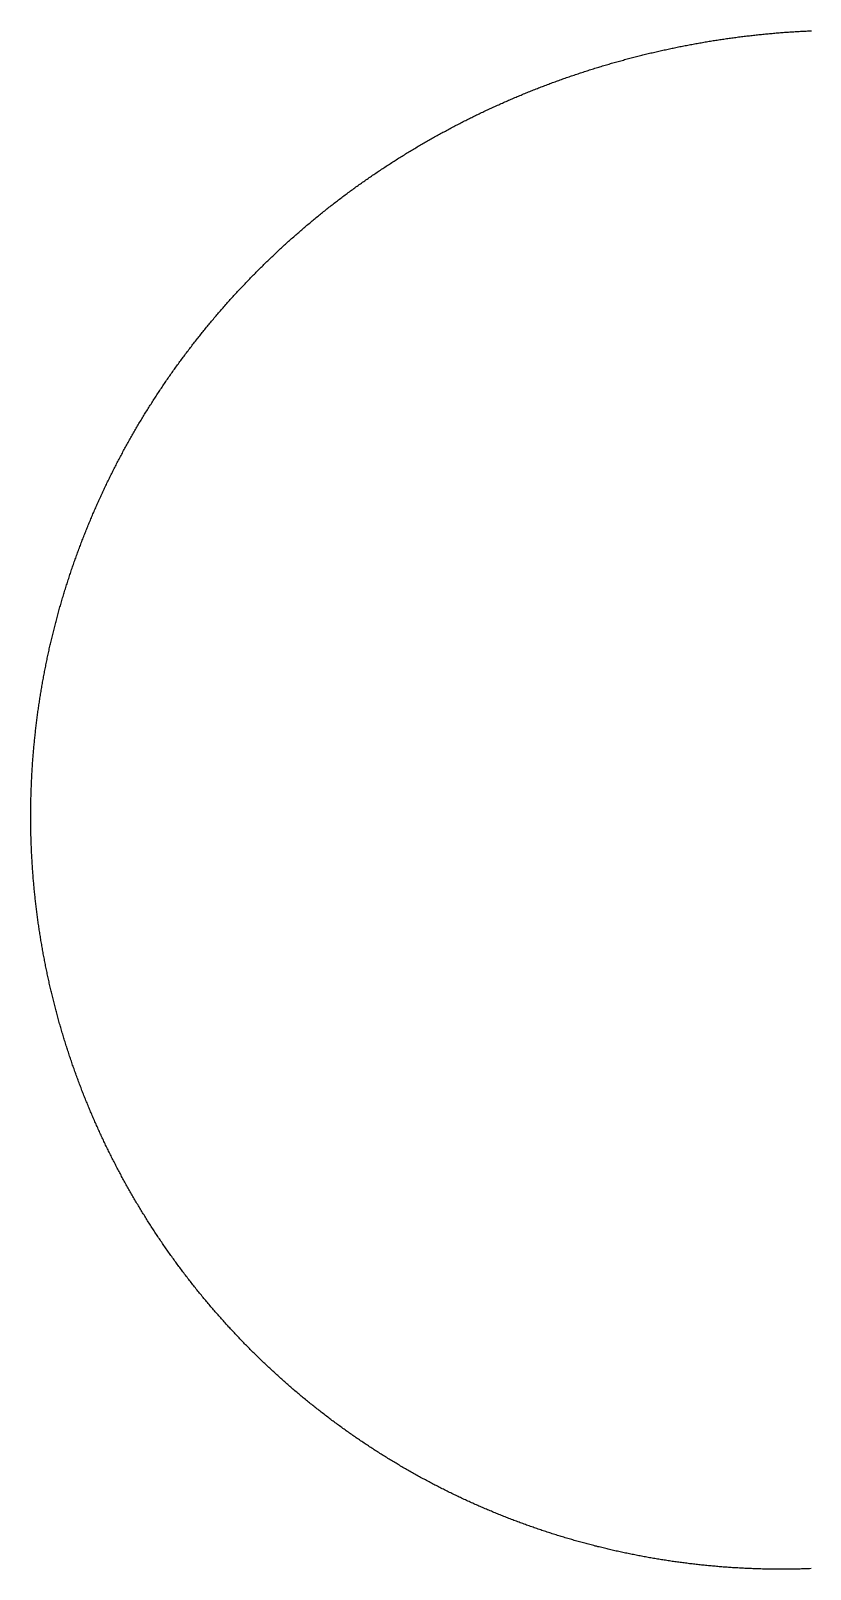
# Model space of a CAD drawing. Header units: metres. Extents: x -292 to 250, y -283 to 251.
# Drawn here: x -292 to -21, y -283 to 251 of the extents above; entities that cross this region are included whole.
import ezdxf

# ---------------------------------------------------------------- set-up
doc = ezdxf.new("R2010")
doc.units = ezdxf.units.M

msp = doc.modelspace()

# ---------------------------------------------------------------- linework, layer by layer
msp.add_lwpolyline([(-20.72, -283.04), (-21.19, -283.06), (-21.66, -283.07), (-22.13, -283.09), (-22.6, -283.1), (-23.06, -283.12), (-23.53, -283.13), (-24, -283.15), (-24.47, -283.16), (-24.94, -283.17), (-25.41, -283.18), (-25.88, -283.19), (-26.35, -283.2), (-26.82, -283.2), (-27.29, -283.21), (-27.76, -283.22), (-28.23, -283.22), (-28.7, -283.23), (-29.17, -283.23), (-29.64, -283.23), (-30.1, -283.24), (-30.57, -283.24), (-31.04, -283.24), (-31.51, -283.24), (-31.98, -283.24), (-32.45, -283.23), (-32.92, -283.23), (-33.39, -283.23), (-33.86, -283.22), (-34.33, -283.22), (-34.8, -283.21), (-35.27, -283.2), (-35.74, -283.2), (-36.21, -283.19), (-36.68, -283.18), (-37.15, -283.17), (-37.61, -283.16), (-38.08, -283.14), (-38.55, -283.13), (-39.02, -283.12), (-39.49, -283.1), (-39.96, -283.09), (-40.43, -283.07), (-40.9, -283.05), (-41.37, -283.04), (-41.84, -283.02), (-42.31, -283), (-42.77, -282.98), (-43.24, -282.96), (-43.71, -282.93), (-44.18, -282.91), (-44.65, -282.89), (-45.12, -282.86), (-45.59, -282.84), (-46.06, -282.81), (-46.52, -282.78), (-46.99, -282.76), (-47.46, -282.73), (-47.93, -282.7), (-48.4, -282.67), (-48.87, -282.63), (-49.34, -282.6), (-49.8, -282.57), (-50.27, -282.54), (-50.74, -282.5), (-51.21, -282.47), (-51.68, -282.43), (-52.14, -282.39), (-52.61, -282.35), (-53.08, -282.32), (-53.55, -282.28), (-54.02, -282.23), (-54.48, -282.19), (-54.95, -282.15), (-55.42, -282.11), (-55.89, -282.06), (-56.35, -282.02), (-56.82, -281.97), (-57.29, -281.93), (-57.75, -281.88), (-58.22, -281.83), (-58.69, -281.78), (-59.15, -281.73), (-59.62, -281.68), (-60.09, -281.63), (-60.55, -281.58), (-61.02, -281.53), (-61.49, -281.47), (-61.95, -281.42), (-62.42, -281.36), (-62.88, -281.31), (-63.35, -281.25), (-63.82, -281.19), (-64.28, -281.13), (-64.75, -281.07), (-65.21, -281.01), (-65.68, -280.95), (-66.14, -280.89), (-66.61, -280.82), (-67.07, -280.76), (-67.54, -280.7), (-68, -280.63), (-68.47, -280.56), (-68.93, -280.5), (-69.4, -280.43), (-69.86, -280.36), (-70.33, -280.29), (-70.79, -280.22), (-71.25, -280.15), (-71.72, -280.08), (-72.18, -280), (-72.65, -279.93), (-73.11, -279.85), (-73.57, -279.78), (-74.04, -279.7), (-74.5, -279.62), (-74.96, -279.55), (-75.42, -279.47), (-75.89, -279.39), (-76.35, -279.31), (-76.81, -279.23), (-77.27, -279.14), (-77.74, -279.06), (-78.2, -278.98), (-78.66, -278.89), (-79.12, -278.81), (-79.58, -278.72), (-80.04, -278.63), (-80.5, -278.55), (-80.97, -278.46), (-81.43, -278.37), (-81.89, -278.28), (-82.35, -278.18), (-82.81, -278.09), (-83.27, -278), (-83.73, -277.91), (-84.19, -277.81), (-84.65, -277.72), (-85.11, -277.62), (-85.57, -277.52), (-86.02, -277.42), (-86.48, -277.33), (-86.94, -277.23), (-87.4, -277.13), (-87.86, -277.02), (-88.32, -276.92), (-88.77, -276.82), (-89.23, -276.72), (-89.69, -276.61), (-90.15, -276.51), (-90.61, -276.4), (-91.06, -276.29), (-91.52, -276.18), (-91.98, -276.08), (-92.43, -275.97), (-92.89, -275.86), (-93.34, -275.74), (-93.8, -275.63), (-94.26, -275.52), (-94.71, -275.41), (-95.17, -275.29), (-95.62, -275.18), (-96.08, -275.06), (-96.53, -274.94), (-96.99, -274.83), (-97.44, -274.71), (-97.89, -274.59), (-98.35, -274.47), (-98.8, -274.35), (-99.25, -274.22), (-99.71, -274.1), (-100.16, -273.98), (-100.61, -273.85), (-101.07, -273.73), (-101.52, -273.6), (-101.97, -273.48), (-102.42, -273.35), (-102.87, -273.22), (-103.32, -273.09), (-103.78, -272.96), (-104.23, -272.83), (-104.68, -272.7), (-105.13, -272.57), (-105.58, -272.43), (-106.03, -272.3), (-106.48, -272.16), (-106.93, -272.03), (-107.37, -271.89), (-107.82, -271.75), (-108.27, -271.62), (-108.72, -271.48), (-109.17, -271.34), (-109.62, -271.2), (-110.06, -271.06), (-110.51, -270.91), (-110.96, -270.77), (-111.41, -270.63), (-111.85, -270.48), (-112.3, -270.34), (-112.74, -270.19), (-113.19, -270.04), (-113.64, -269.9), (-114.08, -269.75), (-114.53, -269.6), (-114.97, -269.45), (-115.42, -269.3), (-115.86, -269.15), (-116.3, -268.99), (-116.75, -268.84), (-117.19, -268.69), (-117.63, -268.53), (-118.08, -268.38), (-118.52, -268.22), (-118.96, -268.06), (-119.4, -267.9), (-119.85, -267.74), (-120.29, -267.58), (-120.73, -267.42), (-121.17, -267.26), (-121.61, -267.1), (-122.05, -266.94), (-122.49, -266.77), (-122.93, -266.61), (-123.37, -266.44), (-123.81, -266.28), (-124.25, -266.11), (-124.68, -265.94), (-125.12, -265.77), (-125.56, -265.61), (-126, -265.44), (-126.44, -265.26), (-126.87, -265.09), (-127.31, -264.92), (-127.74, -264.75), (-128.18, -264.57), (-128.62, -264.4), (-129.05, -264.22), (-129.49, -264.05), (-129.92, -263.87), (-130.36, -263.69), (-130.79, -263.51), (-131.22, -263.33), (-131.66, -263.15), (-132.09, -262.97), (-132.52, -262.79), (-132.96, -262.61), (-133.39, -262.42), (-133.82, -262.24), (-134.25, -262.05), (-134.68, -261.87), (-135.11, -261.68), (-135.54, -261.49), (-135.97, -261.31), (-136.4, -261.12), (-136.83, -260.93), (-137.26, -260.74), (-137.69, -260.54), (-138.12, -260.35), (-138.55, -260.16), (-138.97, -259.97), (-139.4, -259.77), (-139.83, -259.58), (-140.25, -259.38), (-140.68, -259.18), (-141.11, -258.99), (-141.53, -258.79), (-141.96, -258.59), (-142.38, -258.39), (-142.81, -258.19), (-143.23, -257.99), (-143.65, -257.78), (-144.08, -257.58), (-144.5, -257.38), (-144.92, -257.17), (-145.34, -256.97), (-145.77, -256.76), (-146.19, -256.56), (-146.61, -256.35), (-147.03, -256.14), (-147.45, -255.93), (-147.87, -255.72), (-148.29, -255.51), (-148.71, -255.3), (-149.13, -255.09), (-149.55, -254.88), (-149.96, -254.66), (-150.38, -254.45), (-150.8, -254.23), (-151.22, -254.02), (-151.63, -253.8), (-152.05, -253.58), (-152.46, -253.36), (-152.88, -253.15), (-153.29, -252.93), (-153.71, -252.71), (-154.12, -252.48), (-154.54, -252.26), (-154.95, -252.04), (-155.36, -251.82), (-155.77, -251.59), (-156.19, -251.37), (-156.6, -251.14), (-157.01, -250.92), (-157.42, -250.69), (-157.83, -250.46), (-158.24, -250.23), (-158.65, -250), (-159.06, -249.77), (-159.47, -249.54), (-159.88, -249.31), (-160.28, -249.08), (-160.69, -248.84), (-161.1, -248.61), (-161.5, -248.38), (-161.91, -248.14), (-162.32, -247.9), (-162.72, -247.67), (-163.13, -247.43), (-163.53, -247.19), (-163.94, -246.95), (-164.34, -246.71), (-164.74, -246.47), (-165.14, -246.23), (-165.55, -245.99), (-165.95, -245.75), (-166.35, -245.5), (-166.75, -245.26), (-167.15, -245.01), (-167.55, -244.77), (-167.95, -244.52), (-168.35, -244.28), (-168.75, -244.03), (-169.15, -243.78), (-169.55, -243.53), (-169.94, -243.28), (-170.34, -243.03), (-170.74, -242.78), (-171.13, -242.53), (-171.53, -242.27), (-171.92, -242.02), (-172.32, -241.77), (-172.71, -241.51), (-173.11, -241.26), (-173.5, -241), (-173.89, -240.74), (-174.28, -240.48), (-174.68, -240.23), (-175.07, -239.97), (-175.46, -239.71), (-175.85, -239.45), (-176.24, -239.19), (-176.63, -238.92), (-177.02, -238.66), (-177.41, -238.4), (-177.79, -238.13), (-178.18, -237.87), (-178.57, -237.6), (-178.95, -237.34), (-179.34, -237.07), (-179.73, -236.8), (-180.11, -236.53), (-180.5, -236.26), (-180.88, -236), (-181.26, -235.72), (-181.65, -235.45), (-182.03, -235.18), (-182.41, -234.91), (-182.79, -234.64), (-183.18, -234.36), (-183.56, -234.09), (-183.94, -233.81), (-184.32, -233.54), (-184.7, -233.26), (-185.07, -232.98), (-185.45, -232.7), (-185.83, -232.43), (-186.21, -232.15), (-186.58, -231.87), (-186.96, -231.59), (-187.34, -231.3), (-187.71, -231.02), (-188.09, -230.74), (-188.46, -230.46), (-188.83, -230.17), (-189.21, -229.89), (-189.58, -229.6), (-189.95, -229.32), (-190.32, -229.03), (-190.69, -228.74), (-191.06, -228.45), (-191.43, -228.16), (-191.8, -227.87), (-192.17, -227.58), (-192.54, -227.29), (-192.91, -227), (-193.28, -226.71), (-193.64, -226.42), (-194.01, -226.12), (-194.38, -225.83), (-194.74, -225.53), (-195.11, -225.24), (-195.47, -224.94), (-195.83, -224.65), (-196.2, -224.35), (-196.56, -224.05), (-196.92, -223.75), (-197.28, -223.45), (-197.64, -223.15), (-198, -222.85), (-198.36, -222.55), (-198.72, -222.25), (-199.08, -221.94), (-199.44, -221.64), (-199.8, -221.34), (-200.15, -221.03), (-200.51, -220.73), (-200.87, -220.42), (-201.22, -220.11), (-201.58, -219.81), (-201.93, -219.5), (-202.28, -219.19), (-202.64, -218.88), (-202.99, -218.57), (-203.34, -218.26), (-203.69, -217.95), (-204.04, -217.64), (-204.4, -217.32), (-204.74, -217.01), (-205.09, -216.7), (-205.44, -216.38), (-205.79, -216.07), (-206.14, -215.75), (-206.49, -215.44), (-206.83, -215.12), (-207.18, -214.8), (-207.52, -214.48), (-207.87, -214.17), (-208.21, -213.85), (-208.55, -213.53), (-208.9, -213.21), (-209.24, -212.88), (-209.58, -212.56), (-209.92, -212.24), (-210.26, -211.92), (-210.6, -211.59), (-210.94, -211.27), (-211.28, -210.94), (-211.62, -210.62), (-211.96, -210.29), (-212.29, -209.97), (-212.63, -209.64), (-212.97, -209.31), (-213.3, -208.98), (-213.64, -208.65), (-213.97, -208.32), (-214.3, -207.99), (-214.64, -207.66), (-214.97, -207.33), (-215.3, -207), (-215.63, -206.67), (-215.96, -206.33), (-216.29, -206), (-216.62, -205.66), (-216.95, -205.33), (-217.28, -204.99), (-217.61, -204.66), (-217.93, -204.32), (-218.26, -203.98), (-218.58, -203.64), (-218.91, -203.31), (-219.23, -202.97), (-219.56, -202.63), (-219.88, -202.29), (-220.2, -201.94), (-220.53, -201.6), (-220.85, -201.26), (-221.17, -200.92), (-221.49, -200.57), (-221.81, -200.23), (-222.13, -199.89), (-222.44, -199.54), (-222.76, -199.2), (-223.08, -198.85), (-223.4, -198.5), (-223.71, -198.16), (-224.03, -197.81), (-224.34, -197.46), (-224.65, -197.11), (-224.97, -196.76), (-225.28, -196.41), (-225.59, -196.06), (-225.9, -195.71), (-226.21, -195.36), (-226.52, -195), (-226.83, -194.65), (-227.14, -194.3), (-227.45, -193.94), (-227.76, -193.59), (-228.07, -193.23), (-228.37, -192.88), (-228.68, -192.52), (-228.98, -192.16), (-229.29, -191.81), (-229.59, -191.45), (-229.89, -191.09), (-230.2, -190.73), (-230.5, -190.37), (-230.8, -190.01), (-231.1, -189.65), (-231.4, -189.29), (-231.7, -188.93), (-232, -188.57), (-232.29, -188.2), (-232.59, -187.84), (-232.89, -187.48), (-233.18, -187.11), (-233.48, -186.75), (-233.77, -186.38), (-234.07, -186.02), (-234.36, -185.65), (-234.65, -185.28), (-234.95, -184.91), (-235.24, -184.55), (-235.53, -184.18), (-235.82, -183.81), (-236.11, -183.44), (-236.4, -183.07), (-236.68, -182.7), (-236.97, -182.33), (-237.26, -181.95), (-237.54, -181.58), (-237.83, -181.21), (-238.11, -180.84), (-238.4, -180.46), (-238.68, -180.09), (-238.96, -179.71), (-239.24, -179.34), (-239.53, -178.96), (-239.81, -178.59), (-240.09, -178.21), (-240.36, -177.83), (-240.64, -177.45), (-240.92, -177.08), (-241.2, -176.7), (-241.47, -176.32), (-241.75, -175.94), (-242.02, -175.56), (-242.3, -175.18), (-242.57, -174.79), (-242.85, -174.41), (-243.12, -174.03), (-243.39, -173.65), (-243.66, -173.26), (-243.93, -172.88), (-244.2, -172.5), (-244.47, -172.11), (-244.74, -171.73), (-245, -171.34), (-245.27, -170.95), (-245.54, -170.57), (-245.8, -170.18), (-246.07, -169.79), (-246.33, -169.4), (-246.59, -169.01), (-246.86, -168.62), (-247.12, -168.24), (-247.38, -167.85), (-247.64, -167.45), (-247.9, -167.06), (-248.16, -166.67), (-248.42, -166.28), (-248.67, -165.89), (-248.93, -165.49), (-249.19, -165.1), (-249.44, -164.71), (-249.7, -164.31), (-249.95, -163.92), (-250.2, -163.52), (-250.46, -163.13), (-250.71, -162.73), (-250.96, -162.33), (-251.21, -161.94), (-251.46, -161.54), (-251.71, -161.14), (-251.96, -160.74), (-252.2, -160.34), (-252.45, -159.95), (-252.7, -159.55), (-252.94, -159.15), (-253.19, -158.74), (-253.43, -158.34), (-253.67, -157.94), (-253.92, -157.54), (-254.16, -157.14), (-254.4, -156.73), (-254.64, -156.33), (-254.88, -155.93), (-255.12, -155.52), (-255.35, -155.12), (-255.59, -154.71), (-255.83, -154.31), (-256.06, -153.9), (-256.3, -153.5), (-256.53, -153.09), (-256.77, -152.68), (-257, -152.27), (-257.23, -151.87), (-257.46, -151.46), (-257.69, -151.05), (-257.92, -150.64), (-258.15, -150.23), (-258.38, -149.82), (-258.61, -149.41), (-258.84, -149), (-259.06, -148.59), (-259.29, -148.18), (-259.51, -147.76), (-259.74, -147.35), (-259.96, -146.94), (-260.18, -146.53), (-260.41, -146.11), (-260.63, -145.7), (-260.85, -145.28), (-261.07, -144.87), (-261.29, -144.45), (-261.5, -144.04), (-261.72, -143.62), (-261.94, -143.21), (-262.15, -142.79), (-262.37, -142.37), (-262.58, -141.95), (-262.8, -141.54), (-263.01, -141.12), (-263.22, -140.7), (-263.43, -140.28), (-263.64, -139.86), (-263.85, -139.44), (-264.06, -139.02), (-264.27, -138.6), (-264.48, -138.18), (-264.69, -137.76), (-264.89, -137.34), (-265.1, -136.91), (-265.3, -136.49), (-265.51, -136.07), (-265.71, -135.64), (-265.91, -135.22), (-266.11, -134.8), (-266.31, -134.37), (-266.51, -133.95), (-266.71, -133.52), (-266.91, -133.1), (-267.11, -132.67), (-267.31, -132.25), (-267.5, -131.82), (-267.7, -131.39), (-267.89, -130.97), (-268.09, -130.54), (-268.28, -130.11), (-268.47, -129.68), (-268.66, -129.25), (-268.85, -128.82), (-269.05, -128.4), (-269.23, -127.97), (-269.42, -127.54), (-269.61, -127.11), (-269.8, -126.68), (-269.98, -126.24), (-270.17, -125.81), (-270.35, -125.38), (-270.54, -124.95), (-270.72, -124.52), (-270.9, -124.09), (-271.09, -123.65), (-271.27, -123.22), (-271.45, -122.79), (-271.63, -122.35), (-271.81, -121.92), (-271.98, -121.48), (-272.16, -121.05), (-272.34, -120.61), (-272.51, -120.18), (-272.69, -119.74), (-272.86, -119.31), (-273.03, -118.87), (-273.21, -118.43), (-273.38, -118), (-273.55, -117.56), (-273.72, -117.12), (-273.89, -116.68), (-274.06, -116.25), (-274.22, -115.81), (-274.39, -115.37), (-274.56, -114.93), (-274.72, -114.49), (-274.89, -114.05), (-275.05, -113.61), (-275.21, -113.17), (-275.38, -112.73), (-275.54, -112.29), (-275.7, -111.85), (-275.86, -111.41), (-276.02, -110.97), (-276.18, -110.52), (-276.33, -110.08), (-276.49, -109.64), (-276.65, -109.2), (-276.8, -108.75), (-276.96, -108.31), (-277.11, -107.87), (-277.26, -107.42), (-277.41, -106.98), (-277.57, -106.53), (-277.72, -106.09), (-277.87, -105.65), (-278.01, -105.2), (-278.16, -104.75), (-278.31, -104.31), (-278.46, -103.86), (-278.6, -103.42), (-278.75, -102.97), (-278.89, -102.52), (-279.03, -102.08), (-279.18, -101.63), (-279.32, -101.18), (-279.46, -100.73), (-279.6, -100.29), (-279.74, -99.84), (-279.88, -99.39), (-280.01, -98.94), (-280.15, -98.49), (-280.29, -98.04), (-280.42, -97.59), (-280.56, -97.14), (-280.69, -96.69), (-280.82, -96.24), (-280.95, -95.79), (-281.09, -95.34), (-281.22, -94.89), (-281.35, -94.44), (-281.47, -93.99), (-281.6, -93.54), (-281.73, -93.08), (-281.86, -92.63), (-281.98, -92.18), (-282.11, -91.73), (-282.23, -91.27), (-282.35, -90.82), (-282.48, -90.37), (-282.6, -89.91), (-282.72, -89.46), (-282.84, -89.01), (-282.96, -88.55), (-283.07, -88.1), (-283.19, -87.64), (-283.31, -87.19), (-283.42, -86.73), (-283.54, -86.28), (-283.65, -85.82), (-283.77, -85.37), (-283.88, -84.91), (-283.99, -84.46), (-284.1, -84), (-284.21, -83.54), (-284.32, -83.09), (-284.43, -82.63), (-284.54, -82.17), (-284.65, -81.72), (-284.75, -81.26), (-284.86, -80.8), (-284.96, -80.35), (-285.06, -79.89), (-285.17, -79.43), (-285.27, -78.97), (-285.37, -78.51), (-285.47, -78.05), (-285.57, -77.6), (-285.67, -77.14), (-285.77, -76.68), (-285.86, -76.22), (-285.96, -75.76), (-286.06, -75.3), (-286.15, -74.84), (-286.24, -74.38), (-286.34, -73.92), (-286.43, -73.46), (-286.52, -73), (-286.61, -72.54), (-286.7, -72.08), (-286.79, -71.62), (-286.88, -71.16), (-286.97, -70.69), (-287.05, -70.23), (-287.14, -69.77), (-287.22, -69.31), (-287.31, -68.85), (-287.39, -68.39), (-287.47, -67.92), (-287.55, -67.46), (-287.63, -67), (-287.71, -66.54), (-287.79, -66.07), (-287.87, -65.61), (-287.95, -65.15), (-288.02, -64.68), (-288.1, -64.22), (-288.17, -63.76), (-288.25, -63.29), (-288.32, -62.83), (-288.39, -62.37), (-288.47, -61.9), (-288.54, -61.44), (-288.61, -60.97), (-288.68, -60.51), (-288.74, -60.05), (-288.81, -59.58), (-288.88, -59.12), (-288.94, -58.65), (-289.01, -58.19), (-289.07, -57.72), (-289.14, -57.26), (-289.2, -56.79), (-289.26, -56.33), (-289.32, -55.86), (-289.38, -55.4), (-289.44, -54.93), (-289.5, -54.46), (-289.55, -54), (-289.61, -53.53), (-289.67, -53.07), (-289.72, -52.6), (-289.78, -52.13), (-289.83, -51.67), (-289.88, -51.2), (-289.93, -50.73), (-289.98, -50.27), (-290.03, -49.8), (-290.08, -49.33), (-290.13, -48.87), (-290.18, -48.4), (-290.23, -47.93), (-290.27, -47.47), (-290.32, -47), (-290.36, -46.53), (-290.4, -46.06), (-290.45, -45.6), (-290.49, -45.13), (-290.53, -44.66), (-290.57, -44.19), (-290.61, -43.73), (-290.65, -43.26), (-290.68, -42.79), (-290.72, -42.32), (-290.76, -41.85), (-290.79, -41.39), (-290.82, -40.92), (-290.86, -40.45), (-290.89, -39.98), (-290.92, -39.51), (-290.95, -39.04), (-290.98, -38.58), (-291.01, -38.11), (-291.04, -37.64), (-291.07, -37.17), (-291.09, -36.7), (-291.12, -36.23), (-291.14, -35.76), (-291.17, -35.3), (-291.19, -34.83), (-291.21, -34.36), (-291.24, -33.89), (-291.26, -33.42), (-291.28, -32.95), (-291.29, -32.48), (-291.31, -32.01), (-291.33, -31.54), (-291.35, -31.07), (-291.36, -30.6), (-291.38, -30.14), (-291.39, -29.67), (-291.4, -29.2), (-291.42, -28.73), (-291.43, -28.26), (-291.44, -27.79), (-291.45, -27.32), (-291.46, -26.85), (-291.47, -26.38), (-291.47, -25.91), (-291.48, -25.44), (-291.49, -24.97), (-291.49, -24.5), (-291.49, -24.03), (-291.5, -23.57), (-291.5, -23.1), (-291.5, -22.63), (-291.5, -22.16), (-291.5, -21.69), (-291.5, -21.22), (-291.5, -20.75), (-291.5, -20.28), (-291.49, -19.81), (-291.49, -19.34), (-291.48, -18.87), (-291.48, -18.4), (-291.47, -17.93), (-291.46, -17.46), (-291.45, -16.99), (-291.44, -16.52), (-291.43, -16.06), (-291.42, -15.59), (-291.41, -15.12), (-291.4, -14.65), (-291.38, -14.18), (-291.37, -13.71), (-291.35, -13.24), (-291.34, -12.77), (-291.32, -12.3), (-291.3, -11.83), (-291.28, -11.36), (-291.27, -10.89), (-291.24, -10.43), (-291.22, -9.96), (-291.2, -9.49), (-291.18, -9.02), (-291.16, -8.55), (-291.13, -8.08), (-291.11, -7.61), (-291.08, -7.14), (-291.05, -6.68), (-291.03, -6.21), (-291, -5.74), (-290.97, -5.27), (-290.94, -4.8), (-290.91, -4.33), (-290.87, -3.86), (-290.84, -3.4), (-290.81, -2.93), (-290.77, -2.46), (-290.74, -1.99), (-290.7, -1.52), (-290.67, -1.06), (-290.63, -0.59), (-290.59, -0.12), (-290.55, 0.35), (-290.51, 0.82), (-290.47, 1.28), (-290.43, 1.75), (-290.38, 2.22), (-290.34, 2.69), (-290.3, 3.15), (-290.25, 3.62), (-290.2, 4.09), (-290.16, 4.55), (-290.11, 5.02), (-290.06, 5.49), (-290.01, 5.95), (-289.96, 6.42), (-289.91, 6.89), (-289.86, 7.35), (-289.81, 7.82), (-289.75, 8.29), (-289.7, 8.75), (-289.64, 9.22), (-289.59, 9.69), (-289.53, 10.15), (-289.47, 10.62), (-289.42, 11.08), (-289.36, 11.55), (-289.3, 12.01), (-289.24, 12.48), (-289.17, 12.95), (-289.11, 13.41), (-289.05, 13.88), (-288.99, 14.34), (-288.92, 14.81), (-288.85, 15.27), (-288.79, 15.74), (-288.72, 16.2), (-288.65, 16.66), (-288.58, 17.13), (-288.51, 17.59), (-288.44, 18.06), (-288.37, 18.52), (-288.3, 18.98), (-288.23, 19.45), (-288.15, 19.91), (-288.08, 20.38), (-288, 20.84), (-287.93, 21.3), (-287.85, 21.77), (-287.77, 22.23), (-287.69, 22.69), (-287.61, 23.15), (-287.53, 23.62), (-287.45, 24.08), (-287.37, 24.54), (-287.29, 25), (-287.2, 25.46), (-287.12, 25.93), (-287.03, 26.39), (-286.95, 26.85), (-286.86, 27.31), (-286.77, 27.77), (-286.68, 28.23), (-286.59, 28.69), (-286.5, 29.15), (-286.41, 29.61), (-286.32, 30.07), (-286.23, 30.54), (-286.14, 31), (-286.04, 31.45), (-285.95, 31.91), (-285.85, 32.37), (-285.75, 32.83), (-285.66, 33.29), (-285.56, 33.75), (-285.46, 34.21), (-285.36, 34.67), (-285.26, 35.13), (-285.16, 35.59), (-285.06, 36.04), (-284.95, 36.5), (-284.85, 36.96), (-284.74, 37.42), (-284.64, 37.87), (-284.53, 38.33), (-284.42, 38.79), (-284.32, 39.25), (-284.21, 39.7), (-284.1, 40.16), (-283.99, 40.62), (-283.88, 41.07), (-283.76, 41.53), (-283.65, 41.98), (-283.54, 42.44), (-283.42, 42.89), (-283.31, 43.35), (-283.19, 43.8), (-283.08, 44.26), (-282.96, 44.71), (-282.84, 45.17), (-282.72, 45.62), (-282.6, 46.07), (-282.48, 46.53), (-282.36, 46.98), (-282.24, 47.43), (-282.11, 47.89), (-281.99, 48.34), (-281.86, 48.79), (-281.74, 49.25), (-281.61, 49.7), (-281.49, 50.15), (-281.36, 50.6), (-281.23, 51.05), (-281.1, 51.5), (-280.97, 51.95), (-280.84, 52.41), (-280.71, 52.86), (-280.57, 53.31), (-280.44, 53.76), (-280.31, 54.21), (-280.17, 54.66), (-280.04, 55.11), (-279.9, 55.55), (-279.76, 56), (-279.62, 56.45), (-279.48, 56.9), (-279.34, 57.35), (-279.2, 57.8), (-279.06, 58.24), (-278.92, 58.69), (-278.78, 59.14), (-278.63, 59.58), (-278.49, 60.03), (-278.34, 60.48), (-278.2, 60.92), (-278.05, 61.37), (-277.9, 61.82), (-277.76, 62.26), (-277.61, 62.71), (-277.46, 63.15), (-277.31, 63.6), (-277.15, 64.04), (-277, 64.48), (-276.85, 64.93), (-276.69, 65.37), (-276.54, 65.81), (-276.38, 66.26), (-276.23, 66.7), (-276.07, 67.14), (-275.91, 67.58), (-275.75, 68.03), (-275.6, 68.47), (-275.44, 68.91), (-275.27, 69.35), (-275.11, 69.79), (-274.95, 70.23), (-274.79, 70.67), (-274.62, 71.11), (-274.46, 71.55), (-274.29, 71.99), (-274.13, 72.43), (-273.96, 72.87), (-273.79, 73.31), (-273.62, 73.74), (-273.45, 74.18), (-273.28, 74.62), (-273.11, 75.06), (-272.94, 75.49), (-272.77, 75.93), (-272.6, 76.37), (-272.42, 76.8), (-272.25, 77.24), (-272.07, 77.67), (-271.9, 78.11), (-271.72, 78.54), (-271.54, 78.98), (-271.36, 79.41), (-271.18, 79.85), (-271, 80.28), (-270.82, 80.71), (-270.64, 81.15), (-270.46, 81.58), (-270.28, 82.01), (-270.09, 82.44), (-269.91, 82.87), (-269.72, 83.3), (-269.54, 83.74), (-269.35, 84.17), (-269.16, 84.6), (-268.97, 85.03), (-268.78, 85.46), (-268.59, 85.89), (-268.4, 86.31), (-268.21, 86.74), (-268.02, 87.17), (-267.83, 87.6), (-267.63, 88.03), (-267.44, 88.45), (-267.24, 88.88), (-267.05, 89.31), (-266.85, 89.73), (-266.65, 90.16), (-266.46, 90.59), (-266.26, 91.01), (-266.06, 91.44), (-265.86, 91.86), (-265.66, 92.28), (-265.45, 92.71), (-265.25, 93.13), (-265.05, 93.55), (-264.84, 93.98), (-264.64, 94.4), (-264.43, 94.82), (-264.23, 95.24), (-264.02, 95.66), (-263.81, 96.09), (-263.6, 96.51), (-263.4, 96.93), (-263.19, 97.35), (-262.97, 97.77), (-262.76, 98.18), (-262.55, 98.6), (-262.34, 99.02), (-262.12, 99.44), (-261.91, 99.86), (-261.69, 100.27), (-261.48, 100.69), (-261.26, 101.11), (-261.04, 101.52), (-260.83, 101.94), (-260.61, 102.35), (-260.39, 102.77), (-260.17, 103.18), (-259.95, 103.6), (-259.72, 104.01), (-259.5, 104.42), (-259.28, 104.84), (-259.06, 105.25), (-258.83, 105.66), (-258.61, 106.07), (-258.38, 106.49), (-258.15, 106.9), (-257.93, 107.31), (-257.7, 107.72), (-257.47, 108.13), (-257.24, 108.54), (-257.01, 108.95), (-256.78, 109.35), (-256.55, 109.76), (-256.31, 110.17), (-256.08, 110.58), (-255.85, 110.98), (-255.61, 111.39), (-255.38, 111.8), (-255.14, 112.2), (-254.9, 112.61), (-254.67, 113.01), (-254.43, 113.42), (-254.19, 113.82), (-253.95, 114.23), (-253.71, 114.63), (-253.47, 115.03), (-253.23, 115.43), (-252.98, 115.84), (-252.74, 116.24), (-252.5, 116.64), (-252.25, 117.04), (-252.01, 117.44), (-251.76, 117.84), (-251.52, 118.24), (-251.27, 118.64), (-251.02, 119.04), (-250.77, 119.44), (-250.52, 119.83), (-250.27, 120.23), (-250.02, 120.63), (-249.77, 121.02), (-249.52, 121.42), (-249.27, 121.82), (-249.01, 122.21), (-248.76, 122.61), (-248.5, 123), (-248.25, 123.39), (-247.99, 123.79), (-247.74, 124.18), (-247.48, 124.57), (-247.22, 124.96), (-246.96, 125.36), (-246.7, 125.75), (-246.44, 126.14), (-246.18, 126.53), (-245.92, 126.92), (-245.66, 127.31), (-245.39, 127.7), (-245.13, 128.08), (-244.87, 128.47), (-244.6, 128.86), (-244.34, 129.25), (-244.07, 129.63), (-243.8, 130.02), (-243.53, 130.41), (-243.27, 130.79), (-243, 131.18), (-242.73, 131.56), (-242.46, 131.94), (-242.19, 132.33), (-241.92, 132.71), (-241.64, 133.09), (-241.37, 133.47), (-241.1, 133.86), (-240.82, 134.24), (-240.55, 134.62), (-240.27, 135), (-240, 135.38), (-239.72, 135.76), (-239.44, 136.13), (-239.16, 136.51), (-238.88, 136.89), (-238.6, 137.27), (-238.32, 137.64), (-238.04, 138.02), (-237.76, 138.4), (-237.48, 138.77), (-237.2, 139.15), (-236.91, 139.52), (-236.63, 139.89), (-236.35, 140.27), (-236.06, 140.64), (-235.77, 141.01), (-235.49, 141.38), (-235.2, 141.76), (-234.91, 142.13), (-234.62, 142.5), (-234.33, 142.87), (-234.04, 143.24), (-233.75, 143.6), (-233.46, 143.97), (-233.17, 144.34), (-232.88, 144.71), (-232.59, 145.07), (-232.29, 145.44), (-232, 145.81), (-231.7, 146.17), (-231.41, 146.54), (-231.11, 146.9), (-230.82, 147.26), (-230.52, 147.63), (-230.22, 147.99), (-229.92, 148.35), (-229.62, 148.71), (-229.32, 149.07), (-229.02, 149.44), (-228.72, 149.8), (-228.42, 150.15), (-228.12, 150.51), (-227.81, 150.87), (-227.51, 151.23), (-227.21, 151.59), (-226.9, 151.95), (-226.6, 152.3), (-226.29, 152.66), (-225.98, 153.01), (-225.68, 153.37), (-225.37, 153.72), (-225.06, 154.08), (-224.75, 154.43), (-224.44, 154.78), (-224.13, 155.13), (-223.82, 155.49), (-223.51, 155.84), (-223.2, 156.19), (-222.88, 156.54), (-222.57, 156.89), (-222.26, 157.24), (-221.94, 157.58), (-221.63, 157.93), (-221.31, 158.28), (-220.99, 158.63), (-220.68, 158.97), (-220.36, 159.32), (-220.04, 159.66), (-219.72, 160.01), (-219.4, 160.35), (-219.08, 160.7), (-218.76, 161.04), (-218.44, 161.38), (-218.12, 161.72), (-217.8, 162.07), (-217.48, 162.41), (-217.15, 162.75), (-216.83, 163.09), (-216.5, 163.43), (-216.18, 163.76), (-215.85, 164.1), (-215.53, 164.44), (-215.2, 164.78), (-214.87, 165.11), (-214.55, 165.45), (-214.22, 165.78), (-213.89, 166.12), (-213.56, 166.45), (-213.23, 166.79), (-212.9, 167.12), (-212.57, 167.45), (-212.23, 167.78), (-211.9, 168.12), (-211.57, 168.45), (-211.23, 168.78), (-210.9, 169.11), (-210.57, 169.44), (-210.23, 169.76), (-209.89, 170.09), (-209.56, 170.42), (-209.22, 170.75), (-208.88, 171.07), (-208.54, 171.4), (-208.21, 171.72), (-207.87, 172.05), (-207.53, 172.37), (-207.19, 172.69), (-206.85, 173.02), (-206.5, 173.34), (-206.16, 173.66), (-205.82, 173.98), (-205.48, 174.3), (-205.13, 174.62), (-204.79, 174.94), (-204.44, 175.26), (-204.1, 175.58), (-203.75, 175.89), (-203.41, 176.21), (-203.06, 176.53), (-202.71, 176.84), (-202.36, 177.16), (-202.02, 177.47), (-201.67, 177.79), (-201.32, 178.1), (-200.97, 178.41), (-200.62, 178.72), (-200.26, 179.04), (-199.91, 179.35), (-199.56, 179.66), (-199.21, 179.97), (-198.85, 180.28), (-198.5, 180.58), (-198.15, 180.89), (-197.79, 181.2), (-197.44, 181.5), (-197.08, 181.81), (-196.72, 182.12), (-196.37, 182.42), (-196.01, 182.72), (-195.65, 183.03), (-195.29, 183.33), (-194.93, 183.63), (-194.57, 183.93), (-194.21, 184.24), (-193.85, 184.54), (-193.49, 184.84), (-193.13, 185.13), (-192.77, 185.43), (-192.4, 185.73), (-192.04, 186.03), (-191.68, 186.32), (-191.31, 186.62), (-190.95, 186.92), (-190.58, 187.21), (-190.22, 187.5), (-189.85, 187.8), (-189.48, 188.09), (-189.11, 188.38), (-188.75, 188.68), (-188.38, 188.97), (-188.01, 189.26), (-187.64, 189.55), (-187.27, 189.84), (-186.9, 190.12), (-186.53, 190.41), (-186.16, 190.7), (-185.79, 190.99), (-185.42, 191.27), (-185.04, 191.56), (-184.67, 191.84), (-184.3, 192.13), (-183.92, 192.41), (-183.55, 192.69), (-183.17, 192.98), (-182.8, 193.26), (-182.42, 193.54), (-182.05, 193.82), (-181.67, 194.1), (-181.29, 194.38), (-180.91, 194.66), (-180.54, 194.94), (-180.16, 195.21), (-179.78, 195.49), (-179.4, 195.77), (-179.02, 196.04), (-178.64, 196.32), (-178.26, 196.59), (-177.87, 196.86), (-177.49, 197.14), (-177.11, 197.41), (-176.73, 197.68), (-176.34, 197.95), (-175.96, 198.22), (-175.58, 198.49), (-175.19, 198.76), (-174.81, 199.03), (-174.42, 199.3), (-174.03, 199.56), (-173.65, 199.83), (-173.26, 200.09), (-172.87, 200.36), (-172.48, 200.62), (-172.1, 200.89), (-171.71, 201.15), (-171.32, 201.41), (-170.93, 201.67), (-170.54, 201.94), (-170.15, 202.2), (-169.76, 202.46), (-169.37, 202.72), (-168.97, 202.97), (-168.58, 203.23), (-168.19, 203.49), (-167.8, 203.75), (-167.4, 204), (-167.01, 204.26), (-166.61, 204.51), (-166.22, 204.77), (-165.82, 205.02), (-165.43, 205.27), (-165.03, 205.52), (-164.64, 205.77), (-164.24, 206.03), (-163.84, 206.28), (-163.44, 206.52), (-163.05, 206.77), (-162.65, 207.02), (-162.25, 207.27), (-161.85, 207.52), (-161.45, 207.76), (-161.05, 208.01), (-160.65, 208.25), (-160.25, 208.5), (-159.85, 208.74), (-159.44, 208.98), (-159.04, 209.22), (-158.64, 209.47), (-158.24, 209.71), (-157.83, 209.95), (-157.43, 210.19), (-157.03, 210.42), (-156.62, 210.66), (-156.22, 210.9), (-155.81, 211.14), (-155.4, 211.37), (-155, 211.61), (-154.59, 211.84), (-154.18, 212.08), (-153.78, 212.31), (-153.37, 212.54), (-152.96, 212.77), (-152.55, 213), (-152.14, 213.24), (-151.73, 213.47), (-151.33, 213.69), (-150.92, 213.92), (-150.5, 214.15), (-150.09, 214.38), (-149.68, 214.6), (-149.27, 214.83), (-148.86, 215.06), (-148.45, 215.28), (-148.04, 215.5), (-147.62, 215.73), (-147.21, 215.95), (-146.8, 216.17), (-146.38, 216.39), (-145.97, 216.61), (-145.55, 216.83), (-145.14, 217.05), (-144.72, 217.27), (-144.31, 217.49), (-143.89, 217.71), (-143.47, 217.92), (-143.06, 218.14), (-142.64, 218.35), (-142.22, 218.57), (-141.8, 218.78), (-141.39, 219), (-140.97, 219.21), (-140.55, 219.42), (-140.13, 219.63), (-139.71, 219.84), (-139.29, 220.05), (-138.87, 220.26), (-138.45, 220.47), (-138.03, 220.68), (-137.61, 220.88), (-137.18, 221.09), (-136.76, 221.29), (-136.34, 221.5), (-135.92, 221.7), (-135.49, 221.91), (-135.07, 222.11), (-134.65, 222.31), (-134.22, 222.51), (-133.8, 222.71), (-133.37, 222.91), (-132.95, 223.11), (-132.52, 223.31), (-132.1, 223.51), (-131.67, 223.7), (-131.24, 223.9), (-130.82, 224.1), (-130.39, 224.29), (-129.96, 224.49), (-129.54, 224.68), (-129.11, 224.87), (-128.68, 225.06), (-128.25, 225.26), (-127.82, 225.45), (-127.39, 225.64), (-126.96, 225.83), (-126.53, 226.02), (-126.1, 226.2), (-125.67, 226.39), (-125.24, 226.58), (-124.81, 226.76), (-124.38, 226.95), (-123.95, 227.13), (-123.52, 227.32), (-123.08, 227.5), (-122.65, 227.68), (-122.22, 227.86), (-121.79, 228.04), (-121.35, 228.22), (-120.92, 228.4), (-120.48, 228.58), (-120.05, 228.76), (-119.62, 228.94), (-119.18, 229.11), (-118.75, 229.29), (-118.31, 229.47), (-117.87, 229.64), (-117.44, 229.82), (-117, 229.99), (-116.57, 230.16), (-116.13, 230.33), (-115.69, 230.5), (-115.25, 230.68), (-114.82, 230.85), (-114.38, 231.01), (-113.94, 231.18), (-113.5, 231.35), (-113.06, 231.52), (-112.63, 231.68), (-112.19, 231.85), (-111.75, 232.01), (-111.31, 232.18), (-110.87, 232.34), (-110.43, 232.51), (-109.99, 232.67), (-109.55, 232.83), (-109.1, 232.99), (-108.66, 233.15), (-108.22, 233.31), (-107.78, 233.47), (-107.34, 233.63), (-106.9, 233.78), (-106.45, 233.94), (-106.01, 234.09), (-105.57, 234.25), (-105.12, 234.4), (-104.68, 234.56), (-104.24, 234.71), (-103.79, 234.86), (-103.35, 235.01), (-102.9, 235.16), (-102.46, 235.31), (-102.01, 235.46), (-101.57, 235.61), (-101.12, 235.76), (-100.68, 235.91), (-100.23, 236.05), (-99.78, 236.2), (-99.34, 236.34), (-98.89, 236.49), (-98.44, 236.63), (-98, 236.78), (-97.55, 236.92), (-97.1, 237.06), (-96.65, 237.2), (-96.21, 237.34), (-95.76, 237.48), (-95.31, 237.62), (-94.86, 237.76), (-94.41, 237.89), (-93.96, 238.03), (-93.51, 238.17), (-93.06, 238.3), (-92.61, 238.44), (-92.16, 238.57), (-91.71, 238.7), (-91.26, 238.84), (-90.81, 238.97), (-90.36, 239.1), (-89.91, 239.23), (-89.46, 239.36), (-89.01, 239.49), (-88.56, 239.61), (-88.11, 239.74), (-87.65, 239.87), (-87.2, 239.99), (-86.75, 240.12), (-86.3, 240.24), (-85.84, 240.37), (-85.39, 240.49), (-84.94, 240.61), (-84.48, 240.73), (-84.03, 240.85), (-83.58, 240.97), (-83.12, 241.09), (-82.67, 241.21), (-82.21, 241.33), (-81.76, 241.45), (-81.3, 241.56), (-80.85, 241.68), (-80.39, 241.79), (-79.94, 241.91), (-79.48, 242.02), (-79.03, 242.13), (-78.57, 242.25), (-78.12, 242.36), (-77.66, 242.47), (-77.2, 242.58), (-76.75, 242.69), (-76.29, 242.8), (-75.83, 242.9), (-75.38, 243.01), (-74.92, 243.12), (-74.46, 243.22), (-74, 243.33), (-73.55, 243.43), (-73.09, 243.54), (-72.63, 243.64), (-72.17, 243.74), (-71.71, 243.84), (-71.26, 243.94), (-70.8, 244.04), (-70.34, 244.14), (-69.88, 244.24), (-69.42, 244.34), (-68.96, 244.43), (-68.5, 244.53), (-68.04, 244.63), (-67.58, 244.72), (-67.12, 244.81), (-66.66, 244.91), (-66.2, 245), (-65.74, 245.09), (-65.28, 245.18), (-64.82, 245.27), (-64.36, 245.36), (-63.9, 245.45), (-63.44, 245.54), (-62.98, 245.63), (-62.52, 245.72), (-62.05, 245.8), (-61.59, 245.89), (-61.13, 245.97), (-60.67, 246.06), (-60.21, 246.14), (-59.74, 246.22), (-59.28, 246.3), (-58.82, 246.38), (-58.36, 246.47), (-57.9, 246.54), (-57.43, 246.62), (-56.97, 246.7), (-56.51, 246.78), (-56.04, 246.86), (-55.58, 246.93), (-55.12, 247.01), (-54.65, 247.08), (-54.19, 247.15), (-53.73, 247.23), (-53.26, 247.3), (-52.8, 247.37), (-52.33, 247.44), (-51.87, 247.51), (-51.41, 247.58), (-50.94, 247.65), (-50.48, 247.72), (-50.01, 247.78), (-49.55, 247.85), (-49.08, 247.92), (-48.62, 247.98), (-48.15, 248.05), (-47.69, 248.11), (-47.22, 248.17), (-46.76, 248.23), (-46.29, 248.29), (-45.83, 248.36), (-45.36, 248.41), (-44.9, 248.47), (-44.43, 248.53), (-43.96, 248.59), (-43.5, 248.65), (-43.03, 248.7), (-42.57, 248.76), (-42.1, 248.81), (-41.63, 248.87), (-41.17, 248.92), (-40.7, 248.97), (-40.23, 249.02), (-39.77, 249.07), (-39.3, 249.12), (-38.83, 249.17), (-38.37, 249.22), (-37.9, 249.27), (-37.43, 249.32), (-36.97, 249.36), (-36.5, 249.41), (-36.03, 249.45), (-35.56, 249.5), (-35.1, 249.54), (-34.63, 249.58), (-34.16, 249.62), (-33.69, 249.66), (-33.23, 249.71), (-32.76, 249.74), (-32.29, 249.78), (-31.82, 249.82), (-31.35, 249.86), (-30.89, 249.9), (-30.42, 249.93), (-29.95, 249.97), (-29.48, 250), (-29.01, 250.03), (-28.55, 250.07), (-28.08, 250.1), (-27.61, 250.13), (-27.14, 250.16), (-26.67, 250.19), (-26.2, 250.22), (-25.73, 250.25), (-25.27, 250.28), (-24.8, 250.3), (-24.33, 250.33), (-23.86, 250.35), (-23.39, 250.38), (-22.92, 250.4), (-22.45, 250.43), (-21.98, 250.45), (-21.52, 250.47), (-21.05, 250.49), (-20.58, 250.51)])

doc.saveas('drawing.dxf')
